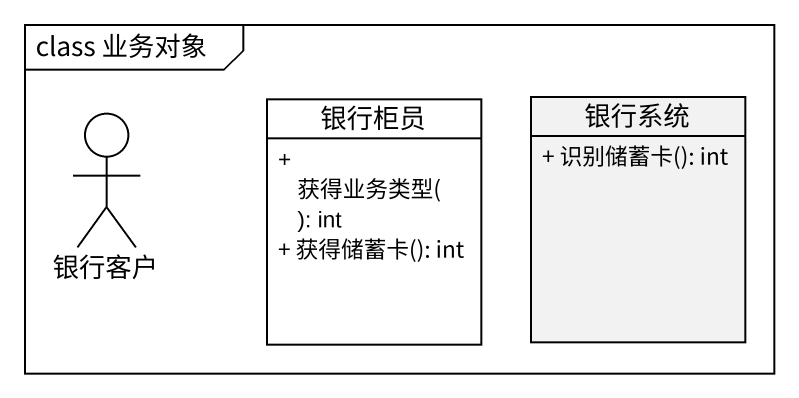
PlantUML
@startuml
mainframe class 业务对象
allowmixing
hide circle
hide empty members
skinparam classAttributeIconSize 0
actor 银行客户
class 银行柜员 #FFFFFF {
  + 获得业务类型(): int
  + 获得储蓄卡(): int
}
class 银行系统 {
  + 识别储蓄卡(): int
}
@enduml
